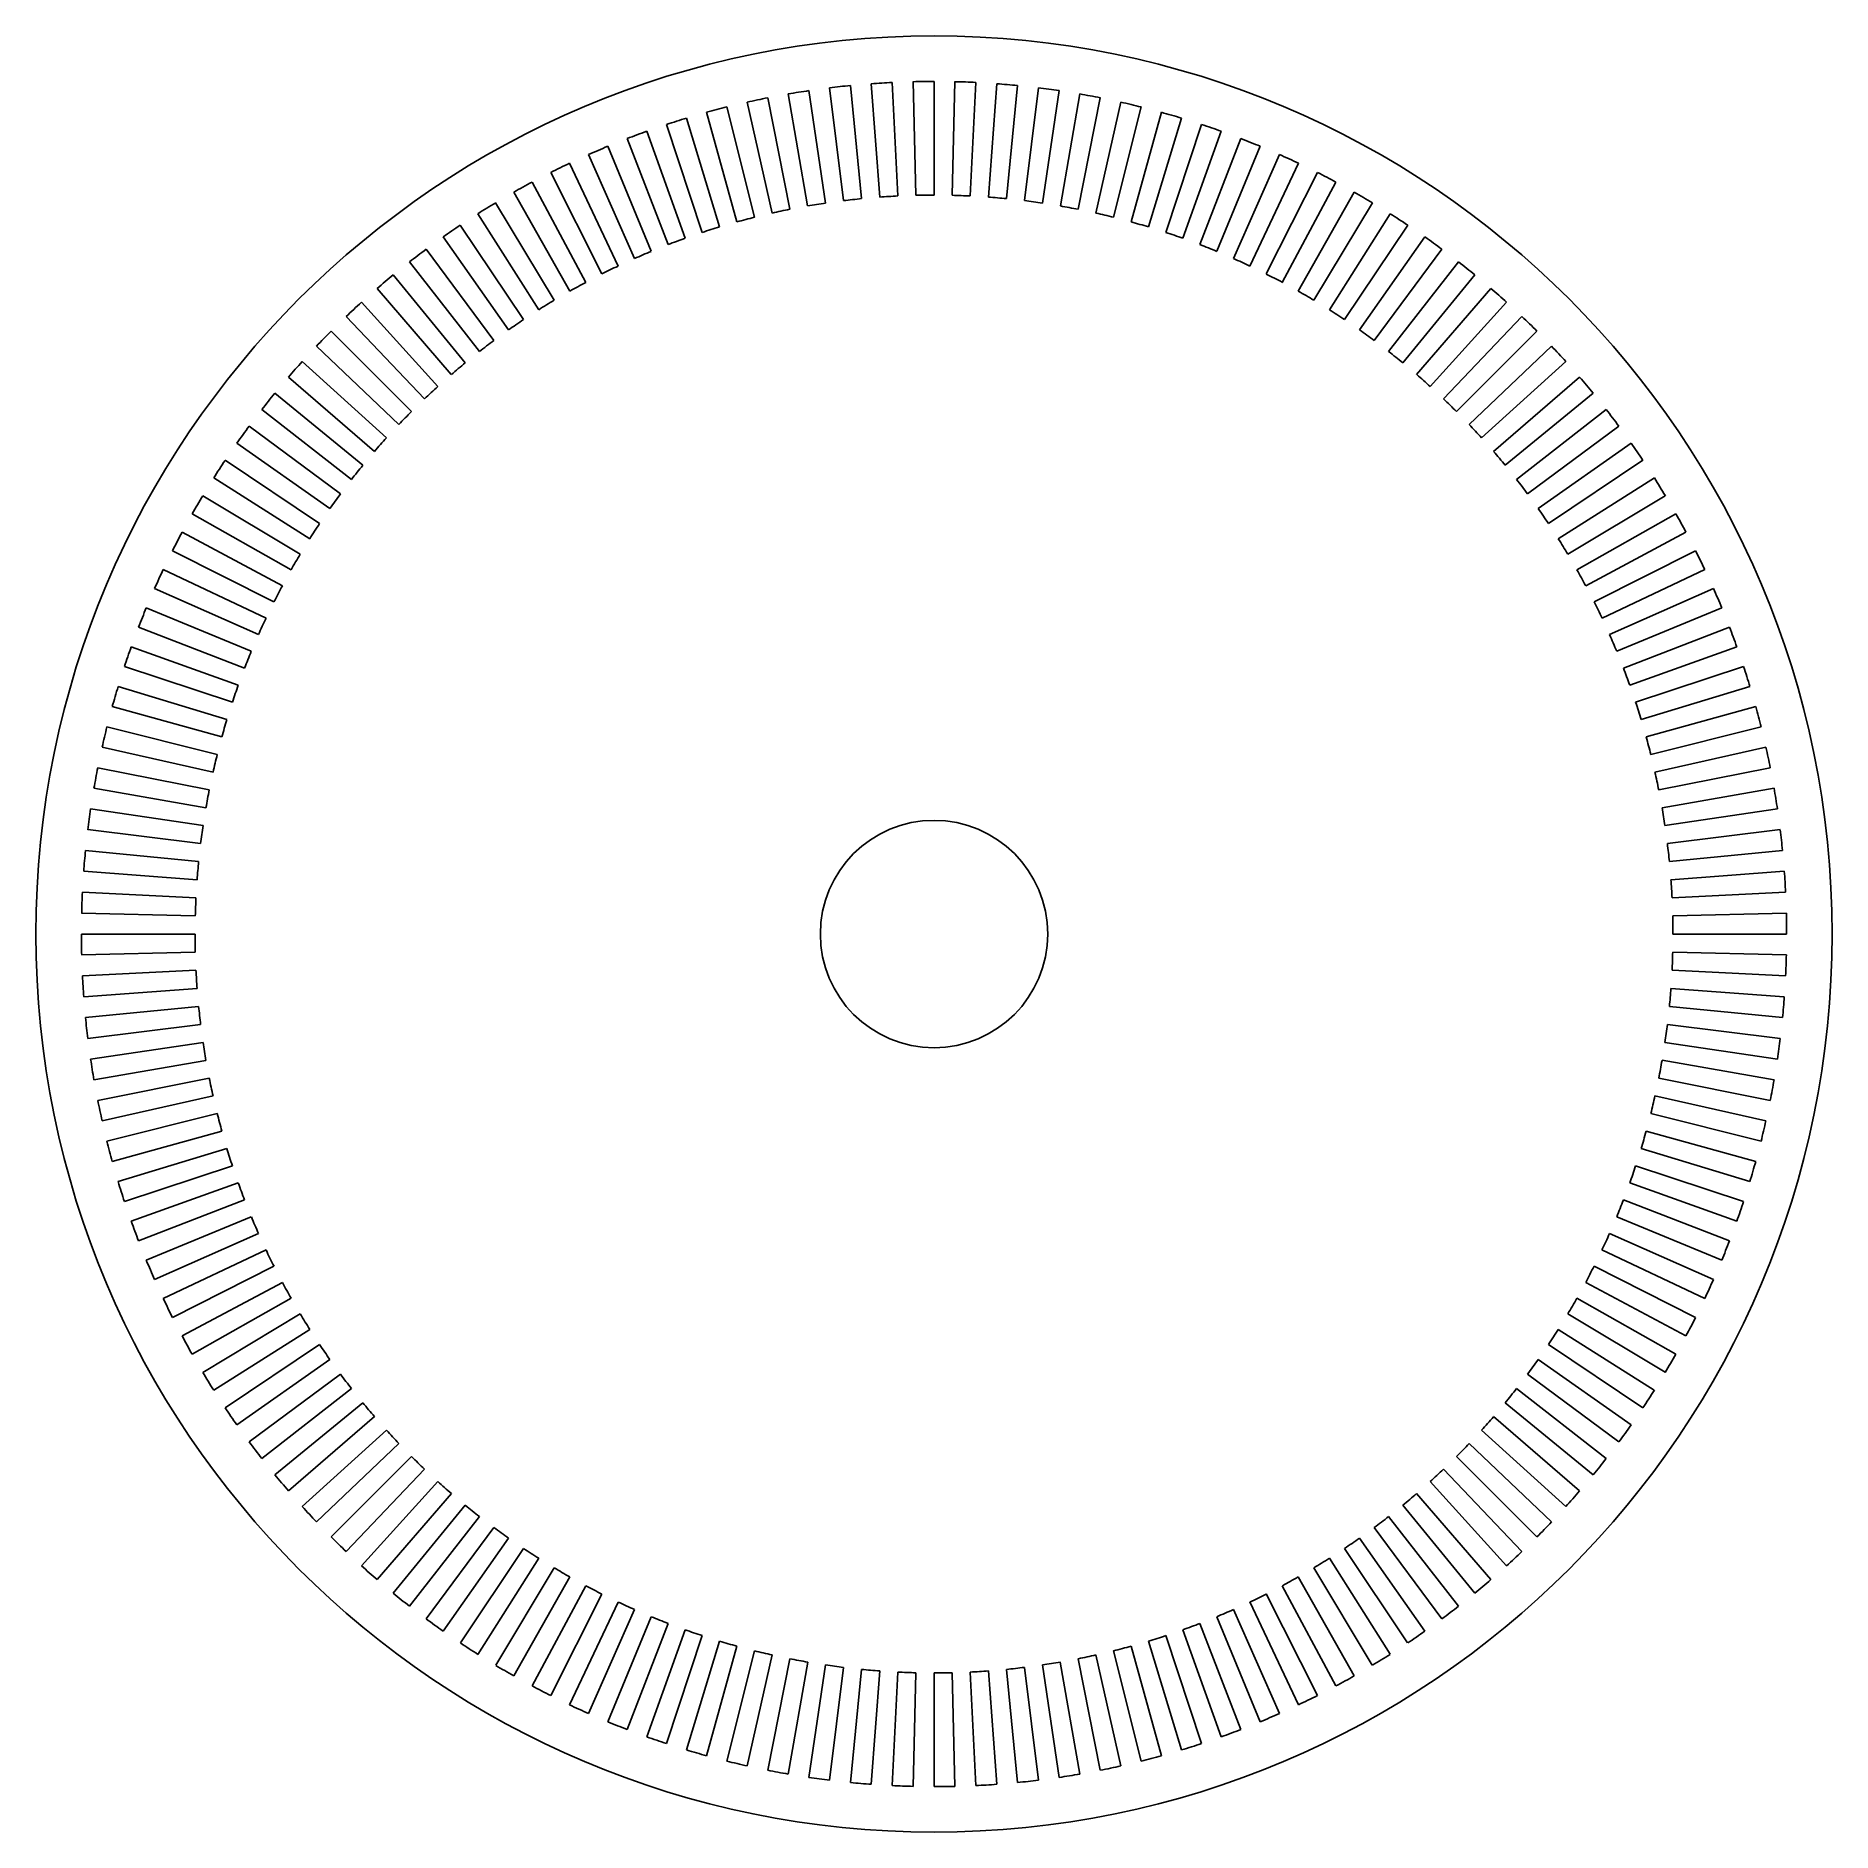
# Model space of a CAD drawing. Extents: x 174.5 to 206.1, y 145.3 to 176.9.
import ezdxf

# ---------------------------------------------------------------- set-up
doc = ezdxf.new("R2010")
doc.units = 0
doc.layers.get('0').update_dxf_attribs({"linetype": 'CONTINUOUS'})

msp = doc.modelspace()

# ---------------------------------------------------------------- linework, layer by layer
at = {"linetype": 'CONTINUOUS'}
for p, q in [((189.297, 174.031), (189.149, 176.026)), ((189.615, 174.051), (189.517, 176.048)), ((189.934, 174.063), (189.885, 176.062)), ((190.253, 174.066), (190.253, 176.066)), ((190.572, 174.063), (190.621, 176.062)), ((190.891, 174.051), (190.989, 176.048)), ((191.209, 174.031), (191.356, 176.026)), ((187.405, 173.751), (186.966, 175.702)), ((187.717, 173.817), (187.327, 175.778)), ((188.03, 173.875), (187.688, 175.846)), ((188.345, 173.926), (188.052, 175.904)), ((188.662, 173.969), (188.417, 175.954)), ((188.979, 174.004), (188.783, 175.994)), ((191.527, 174.004), (191.723, 175.994)), ((191.844, 173.969), (192.089, 175.954)), ((192.161, 173.926), (192.454, 175.904)), ((192.476, 173.875), (192.817, 175.846)), ((192.789, 173.817), (193.179, 175.778)), ((193.101, 173.75), (193.54, 175.702)), ((186.479, 173.507), (185.899, 175.421)), ((186.786, 173.596), (186.252, 175.523)), ((187.094, 173.677), (186.608, 175.617)), ((193.412, 173.677), (193.898, 175.617)), ((193.72, 173.595), (194.254, 175.523)), ((194.027, 173.507), (194.607, 175.42)), ((185.873, 173.307), (185.199, 175.19)), ((186.175, 173.41), (185.548, 175.309)), ((194.331, 173.41), (194.958, 175.309)), ((194.633, 173.306), (195.306, 175.189)), ((184.985, 172.951), (184.174, 174.78)), ((185.278, 173.077), (184.513, 174.925)), ((185.574, 173.195), (184.854, 175.061)), ((194.932, 173.195), (195.652, 175.061)), ((195.228, 173.077), (195.993, 174.924)), ((195.521, 172.951), (196.332, 174.779)), ((184.408, 172.678), (183.509, 174.465)), ((184.695, 172.818), (183.839, 174.626)), ((195.811, 172.818), (196.666, 174.626)), ((196.098, 172.678), (196.997, 174.465)), ((183.845, 172.378), (182.859, 174.118)), ((184.125, 172.531), (183.182, 174.295)), ((196.381, 172.531), (197.324, 174.295)), ((196.661, 172.377), (197.647, 174.118)), ((183.569, 172.217), (182.541, 173.932)), ((197.965, 173.932), (196.936, 172.217)), ((183.03, 171.876), (181.919, 173.538)), ((183.298, 172.05), (182.228, 173.739)), ((198.278, 173.739), (197.208, 172.049)), ((198.587, 173.538), (197.476, 171.875)), ((182.767, 171.695), (181.616, 173.33)), ((198.89, 173.33), (197.739, 171.695)), ((182.255, 171.315), (181.024, 172.892)), ((182.509, 171.508), (181.317, 173.115)), ((199.189, 173.114), (197.997, 171.508)), ((199.482, 172.891), (198.251, 171.315)), ((182.006, 171.116), (180.737, 172.662)), ((199.769, 172.661), (198.5, 171.115)), ((181.761, 170.91), (180.455, 172.425)), ((200.051, 172.424), (198.744, 170.91)), ((181.289, 170.482), (179.91, 171.93)), ((181.522, 170.699), (180.179, 172.181)), ((200.326, 172.18), (198.983, 170.698)), ((200.596, 171.93), (199.217, 170.481)), ((181.06, 170.259), (179.646, 171.673)), ((200.86, 171.673), (199.445, 170.258)), ((180.837, 170.03), (179.389, 171.409)), ((201.117, 171.409), (199.668, 170.03)), ((180.62, 169.797), (179.138, 171.14)), ((201.367, 171.139), (199.885, 169.796)), ((180.409, 169.558), (178.894, 170.864)), ((201.611, 170.864), (200.097, 169.557)), ((180.203, 169.313), (178.657, 170.582)), ((201.848, 170.582), (200.302, 169.313)), ((180.004, 169.064), (178.427, 170.295)), ((202.078, 170.295), (200.502, 169.064)), ((179.624, 168.552), (177.989, 169.703)), ((179.811, 168.81), (178.204, 170.002)), ((202.301, 170.002), (200.695, 168.81)), ((202.517, 169.703), (200.882, 168.552)), ((179.444, 168.289), (177.781, 169.4)), ((202.725, 169.4), (201.062, 168.288)), ((179.27, 168.021), (177.58, 169.091)), ((202.926, 169.091), (201.236, 168.021)), ((179.102, 167.75), (177.387, 168.778)), ((203.119, 168.778), (201.403, 167.749)), ((178.941, 167.474), (177.201, 168.46)), ((203.304, 168.459), (201.564, 167.474)), ((178.788, 167.194), (177.024, 168.137)), ((203.482, 168.137), (201.718, 167.194)), ((178.641, 166.911), (176.854, 167.81)), ((203.651, 167.81), (201.865, 166.911)), ((178.501, 166.624), (176.693, 167.48)), ((203.813, 167.479), (202.005, 166.624)), ((178.368, 166.334), (176.539, 167.145)), ((203.966, 167.145), (202.138, 166.334)), ((178.242, 166.041), (176.394, 166.806)), ((204.111, 166.806), (202.263, 166.041)), ((178.124, 165.745), (176.258, 166.465)), ((204.248, 166.464), (202.382, 165.745)), ((178.013, 165.446), (176.129, 166.119)), ((204.376, 166.119), (202.493, 165.446)), ((177.909, 165.144), (176.01, 165.771)), ((204.496, 165.771), (202.597, 165.144)), ((177.812, 164.84), (175.899, 165.42)), ((204.607, 165.42), (202.693, 164.84)), ((177.724, 164.533), (175.796, 165.067)), ((204.71, 165.067), (202.782, 164.533)), ((177.642, 164.225), (175.702, 164.711)), ((204.803, 164.711), (202.863, 164.225)), ((177.569, 163.914), (175.617, 164.353)), ((204.888, 164.352), (202.937, 163.914)), ((177.502, 163.602), (175.541, 163.992)), ((204.965, 163.992), (203.003, 163.602)), ((177.444, 163.289), (175.473, 163.63)), ((205.032, 163.63), (203.061, 163.288)), ((177.393, 162.974), (175.415, 163.267)), ((205.09, 163.267), (203.112, 162.973)), ((177.35, 162.657), (175.365, 162.902)), ((205.14, 162.902), (203.155, 162.657)), ((177.315, 162.34), (175.325, 162.536)), ((205.181, 162.536), (203.19, 162.34)), ((177.288, 162.022), (175.293, 162.169)), ((205.212, 162.169), (203.218, 162.022)), ((177.268, 161.704), (175.271, 161.802)), ((205.235, 161.802), (203.237, 161.704)), ((177.257, 161.385), (175.257, 161.434)), ((205.248, 161.434), (203.249, 161.385)), ((177.253, 161.066), (175.253, 161.066)), ((203.253, 161.066), (205.253, 161.066)), ((177.257, 160.747), (175.257, 160.698)), ((205.248, 160.698), (203.249, 160.747)), ((177.268, 160.428), (175.271, 160.33)), ((205.235, 160.33), (203.237, 160.428)), ((177.288, 160.11), (175.293, 159.963)), ((205.212, 159.963), (203.217, 160.11)), ((177.315, 159.792), (175.325, 159.596)), ((205.18, 159.596), (203.19, 159.792)), ((177.351, 159.475), (175.366, 159.23)), ((205.14, 159.23), (203.155, 159.475)), ((177.394, 159.158), (175.415, 158.865)), ((205.09, 158.865), (203.112, 159.159)), ((177.444, 158.843), (175.474, 158.502)), ((205.032, 158.502), (203.061, 158.844)), ((177.503, 158.53), (175.541, 158.14)), ((204.964, 158.14), (203.003, 158.53)), ((177.569, 158.218), (175.617, 157.779)), ((204.888, 157.78), (202.937, 158.218)), ((177.642, 157.907), (175.702, 157.421)), ((204.803, 157.421), (202.863, 157.907)), ((177.724, 157.599), (175.796, 157.065)), ((204.709, 157.065), (202.782, 157.599)), ((177.813, 157.292), (175.899, 156.712)), ((204.607, 156.712), (202.693, 157.292)), ((177.909, 156.988), (176.01, 156.361)), ((204.496, 156.361), (202.596, 156.988)), ((178.013, 156.686), (176.13, 156.013)), ((204.376, 156.013), (202.493, 156.687)), ((178.124, 156.387), (176.258, 155.668)), ((204.248, 155.668), (202.382, 156.388)), ((178.242, 156.091), (176.395, 155.326)), ((178.368, 155.798), (176.54, 154.987)), ((203.966, 154.988), (202.137, 155.798)), ((204.111, 155.326), (202.263, 156.091)), ((178.501, 155.508), (176.693, 154.653)), ((203.812, 154.653), (202.004, 155.508)), ((178.641, 155.221), (176.855, 154.322)), ((203.651, 154.322), (201.865, 155.221)), ((178.788, 154.938), (177.024, 153.995)), ((203.481, 153.995), (201.718, 154.938)), ((178.942, 154.658), (177.202, 153.673)), ((203.304, 153.673), (201.564, 154.659)), ((179.103, 154.383), (177.387, 153.354)), ((203.119, 153.355), (201.403, 154.383)), ((179.27, 154.111), (177.58, 153.041)), ((202.925, 153.041), (201.236, 154.111)), ((179.444, 153.844), (177.781, 152.732)), ((179.624, 153.581), (177.989, 152.429)), ((202.516, 152.429), (200.881, 153.581)), ((202.725, 152.733), (201.062, 153.844)), ((179.811, 153.322), (178.205, 152.131)), ((202.301, 152.131), (200.694, 153.322)), ((180.005, 153.068), (178.428, 151.838)), ((202.078, 151.838), (200.501, 153.068)), ((180.204, 152.819), (178.658, 151.55)), ((201.848, 151.55), (200.302, 152.819)), ((180.409, 152.575), (178.895, 151.268)), ((180.621, 152.336), (179.139, 150.993)), ((201.367, 150.993), (199.885, 152.336)), ((201.611, 151.269), (200.096, 152.575)), ((180.838, 152.102), (179.389, 150.723)), ((201.116, 150.723), (199.668, 152.102)), ((181.061, 151.874), (179.646, 150.459)), ((200.859, 150.46), (199.445, 151.874)), ((181.289, 151.651), (179.91, 150.202)), ((181.523, 151.434), (180.18, 149.952)), ((200.326, 149.952), (198.983, 151.434)), ((200.596, 150.203), (199.217, 151.651)), ((181.762, 151.222), (180.456, 149.708)), ((200.05, 149.708), (198.744, 151.223)), ((182.006, 151.017), (180.737, 149.471)), ((182.255, 150.818), (181.025, 149.241)), ((199.481, 149.241), (198.251, 150.818)), ((199.769, 149.471), (198.5, 151.017)), ((182.509, 150.624), (181.318, 149.018)), ((182.768, 150.438), (181.616, 148.802)), ((198.89, 148.803), (197.738, 150.438)), ((199.188, 149.018), (197.997, 150.625)), ((183.031, 150.257), (181.92, 148.594)), ((198.586, 148.594), (197.475, 150.257)), ((183.298, 150.083), (182.228, 148.393)), ((183.57, 149.916), (182.542, 148.2)), ((197.964, 148.201), (196.936, 149.916)), ((198.278, 148.394), (197.208, 150.083)), ((182.86, 148.015), (183.845, 149.755)), ((183.182, 147.837), (184.125, 149.601)), ((197.324, 147.838), (196.381, 149.601)), ((197.646, 148.015), (196.66, 149.755)), ((183.509, 147.668), (184.408, 149.454)), ((183.84, 147.506), (184.695, 149.314)), ((184.175, 147.353), (184.985, 149.182)), ((196.331, 147.353), (195.521, 149.182)), ((196.666, 147.507), (195.811, 149.315)), ((196.997, 147.668), (196.098, 149.455)), ((184.513, 147.208), (185.278, 149.056)), ((184.855, 147.071), (185.574, 148.937)), ((195.651, 147.072), (194.931, 148.938)), ((195.993, 147.208), (195.228, 149.056)), ((185.2, 146.943), (185.874, 148.826)), ((185.548, 146.823), (186.175, 148.722)), ((185.899, 146.712), (186.479, 148.626)), ((186.252, 146.61), (186.786, 148.537)), ((194.254, 146.61), (193.72, 148.537)), ((194.607, 146.712), (194.027, 148.626)), ((194.958, 146.824), (194.331, 148.723)), ((195.306, 146.943), (194.632, 148.826)), ((186.608, 146.516), (187.094, 148.456)), ((186.967, 146.431), (187.405, 148.382)), ((187.327, 146.355), (187.717, 148.316)), ((187.689, 146.287), (188.031, 148.258)), ((188.052, 146.229), (188.346, 148.207)), ((192.454, 146.229), (192.16, 148.207)), ((192.817, 146.287), (192.475, 148.258)), ((193.179, 146.355), (192.789, 148.316)), ((193.539, 146.431), (193.101, 148.382)), ((193.898, 146.516), (193.412, 148.456)), ((188.417, 146.179), (188.662, 148.164)), ((188.783, 146.139), (188.979, 148.129)), ((189.15, 146.107), (189.297, 148.102)), ((189.517, 146.084), (189.615, 148.082)), ((189.885, 146.071), (189.934, 148.07)), ((190.253, 146.066), (190.253, 148.066)), ((190.621, 146.071), (190.572, 148.07)), ((190.989, 146.085), (190.891, 148.082)), ((191.356, 146.107), (191.209, 148.102)), ((191.723, 146.139), (191.527, 148.129)), ((192.089, 146.179), (191.844, 148.164))]:
    msp.add_line(p, q, dxfattribs=at)
for radius in [15.8, 2]:
    msp.add_circle((190.253, 161.066), radius, dxfattribs=at)
for radius, start, end in [(15, 92.8116, 94.2178), (15, 89.999, 91.4053), (15, 87.1864, 88.5927), (15, 84.3738, 85.7801), (15, 101.2493, 102.6556), (15, 98.4367, 99.843), (15, 95.6241, 97.0304), (15, 81.5612, 82.9675), (15, 78.7487, 80.1549), (15, 75.9361, 77.3424), (15, 106.8745, 108.2808), (15, 104.0619, 105.4682), (15, 73.1235, 74.5298), (15, 109.6871, 111.0934), (15, 70.311, 71.7172), (15, 112.4997, 113.906), (15, 67.4984, 68.9047), (15, 64.6858, 66.0921), (15, 115.3123, 116.7186), (15, 61.8733, 63.2796), (15, 118.1249, 119.5312), (15, 59.0607, 60.467), (15, 120.9375, 122.3438), (13, 101.2492, 102.6555), (13, 98.4366, 99.8429), (13, 95.624, 97.0303), (13, 92.8114, 94.2177), (13, 89.9988, 91.4051), (13, 87.1862, 88.5925), (13, 84.3736, 85.7799), (13, 81.561, 82.9673), (13, 78.7484, 80.1547), (15, 123.7501, 125.1564), (13, 106.8744, 108.2807), (13, 104.0618, 105.4681), (13, 75.9359, 77.3422), (13, 73.1233, 74.5296), (15, 56.2482, 57.6545), (13, 109.687, 111.0933), (13, 70.3107, 71.717), (13, 67.4981, 68.9044), (15, 53.4357, 54.8419), (15, 126.5627, 127.969), (13, 112.4996, 113.906), (13, 64.6856, 66.0919), (15, 50.6231, 52.0294), (15, 129.3753, 130.7816), (13, 115.3123, 116.7186), (13, 61.873, 63.2793), (13, 118.1249, 119.5312), (13, 59.0605, 60.4667), (15, 47.8106, 49.2169), (15, 132.1879, 133.5942), (13, 120.9375, 122.3438), (13, 56.2479, 57.6542), (15, 44.9981, 46.4043), (15, 135.0005, 136.4068), (13, 123.7501, 125.1564), (13, 53.4354, 54.8416), (13, 126.5627, 127.969), (13, 50.6228, 52.0291), (15, 42.1855, 43.5918), (15, 137.8131, 139.2194), (13, 129.3753, 130.7816), (13, 132.1879, 133.5942), (13, 47.8103, 49.2166), (15, 39.373, 40.7793), (15, 140.6257, 142.032), (13, 44.9978, 46.404), (13, 135.0005, 136.4068), (13, 42.1852, 43.5915), (15, 36.5605, 37.9668), (15, 143.4382, 144.8445), (13, 137.8132, 139.2195), (15, 33.748, 35.1543), (15, 146.2508, 147.6571), (13, 39.3727, 40.779), (13, 140.6258, 142.0321), (13, 36.5602, 37.9665), (15, 30.9355, 32.3418), (15, 149.0634, 150.4697), (13, 143.4384, 144.8447), (13, 33.7477, 35.154), (15, 28.123, 29.5293), (15, 151.876, 153.2823), (13, 146.251, 147.6573), (13, 30.9352, 32.3415), (15, 25.3105, 26.7168), (13, 149.0636, 150.4699), (15, 154.6886, 156.0949), (13, 151.8762, 153.2825), (13, 28.1227, 29.529), (13, 25.3102, 26.7165), (15, 22.498, 23.9043), (15, 157.5012, 158.9075), (13, 154.6888, 156.0951), (13, 22.4977, 23.904), (15, 19.6856, 21.0918), (15, 160.3138, 161.72), (13, 157.5014, 158.9077), (13, 19.6853, 21.0915), (15, 16.8731, 18.2793), (15, 163.1263, 164.5326), (13, 160.3139, 161.7202), (13, 16.8728, 18.279), (15, 14.0606, 15.4668), (15, 165.9389, 167.3452), (13, 163.1265, 164.5328), (13, 14.0603, 15.4665), (15, 11.2481, 12.6544), (13, 165.9391, 167.3454), (15, 168.7515, 170.1577), (13, 11.2478, 12.6541), (13, 168.7517, 170.158), (15, 8.4357, 9.8419), (15, 171.564, 172.9703), (13, 8.4354, 9.8416), (13, 171.5643, 172.9705), (15, 5.6232, 7.0294), (15, 174.3766, 175.7829), (13, 5.6229, 7.0292), (13, 174.3768, 175.7831), (15, 2.8108, 4.217), (15, 177.1891, 178.5954), (13, 2.8105, 4.2167), (13, 177.1894, 178.5957), (13, 0, 1.4043), (15, 0, 1.4045), (15, 180, 181.408), (13, 180, 181.4082), (13, 357.1856, 358.5918), (15, 357.1859, 358.5921), (15, 182.8142, 184.2205), (13, 182.8145, 184.2208), (13, 354.3732, 355.7794), (15, 354.3734, 355.7796), (15, 185.6268, 187.0331), (13, 185.6271, 187.0333), (13, 351.5607, 352.967), (13, 188.4396, 189.8459), (15, 351.561, 352.9672), (15, 188.4393, 189.8456), (13, 348.7483, 350.1545), (13, 191.2522, 192.6584), (15, 348.7485, 350.1548), (15, 191.2519, 192.6581), (13, 345.9359, 347.3421), (13, 194.0647, 195.471), (15, 345.9361, 347.3423), (15, 194.0644, 195.4707), (13, 343.1235, 344.5297), (13, 196.8772, 198.2835), (15, 343.1237, 344.5299), (13, 340.3111, 341.7173), (15, 196.8769, 198.2832), (13, 199.6897, 201.096), (13, 337.4986, 338.9048), (15, 340.3112, 341.7175), (15, 199.6894, 201.0957), (13, 202.5023, 203.9085), (13, 334.6862, 336.0924), (13, 205.3148, 206.721), (15, 337.4988, 338.905), (15, 202.502, 203.9082), (13, 331.8738, 333.28), (13, 208.1273, 209.5335), (15, 334.6864, 336.0926), (15, 205.3145, 206.7207), (13, 329.0614, 330.4676), (13, 210.9398, 212.346), (15, 331.874, 333.2802), (15, 208.127, 209.5332), (13, 326.249, 327.6552), (13, 213.7523, 215.1585), (13, 323.4366, 324.8428), (15, 329.0616, 330.4678), (15, 210.9395, 212.3457), (13, 216.5648, 217.971), (13, 320.6242, 322.0304), (15, 326.2492, 327.6554), (15, 213.752, 215.1582), (13, 219.3773, 220.7835), (13, 222.1898, 223.596), (13, 317.8118, 319.218), (15, 323.4368, 324.843), (15, 216.5645, 217.9707), (13, 314.9995, 316.4057), (13, 225.0022, 226.4085), (15, 320.6243, 322.0305), (15, 219.377, 220.7832), (13, 227.8147, 229.2209), (13, 312.1871, 313.5933), (13, 309.3747, 310.7809), (15, 317.8119, 319.2181), (15, 222.1895, 223.5957), (13, 230.6272, 232.0334), (13, 306.5623, 307.9685), (15, 225.0019, 226.4082), (13, 233.4396, 234.8459), (13, 303.7499, 305.1561), (15, 314.9995, 316.4057), (13, 236.2521, 237.6583), (15, 312.1871, 313.5933), (15, 227.8144, 229.2206), (13, 239.0645, 240.4708), (13, 300.9375, 302.3437), (15, 230.6269, 232.0331), (13, 241.877, 243.2832), (13, 298.1251, 299.5313), (15, 309.3747, 310.7809), (13, 244.6894, 246.0956), (13, 292.5004, 293.9065), (13, 295.3127, 296.7189), (15, 306.5623, 307.9685), (15, 233.4393, 234.8456), (13, 247.5019, 248.9081), (13, 289.688, 291.0942), (15, 236.2518, 237.658), (13, 250.3143, 251.7205), (13, 253.1267, 254.5329), (13, 284.0632, 285.4694), (13, 286.8756, 288.2818), (15, 303.7499, 305.1561), (13, 255.9391, 257.3453), (13, 258.7516, 260.1578), (13, 261.564, 262.9702), (13, 278.4384, 279.8446), (13, 281.2508, 282.657), (15, 300.9375, 302.3437), (15, 239.0643, 240.4705), (13, 264.3764, 265.7826), (13, 267.1888, 268.595), (13, 270.0012, 271.4074), (13, 272.8136, 274.2198), (13, 275.626, 277.0322), (15, 298.1251, 299.5313), (15, 241.8767, 243.2829), (15, 295.3127, 296.7189), (15, 244.6892, 246.0954), (15, 292.5003, 293.9065), (15, 247.5016, 248.9078), (15, 250.314, 251.7203), (15, 289.6879, 291.0941), (15, 253.1265, 254.5327), (15, 286.8755, 288.2817), (15, 255.9389, 257.3451), (15, 258.7513, 260.1576), (15, 281.2507, 282.6569), (15, 284.0631, 285.4693), (15, 261.5638, 262.97), (15, 264.3762, 265.7824), (15, 267.1886, 268.5948), (15, 270.001, 271.4072), (15, 272.8134, 274.2197), (15, 275.6259, 277.0321), (15, 278.4383, 279.8445)]:
    msp.add_arc((190.253, 161.066), radius, start, end, dxfattribs=at)

doc.saveas('drawing.dxf')
